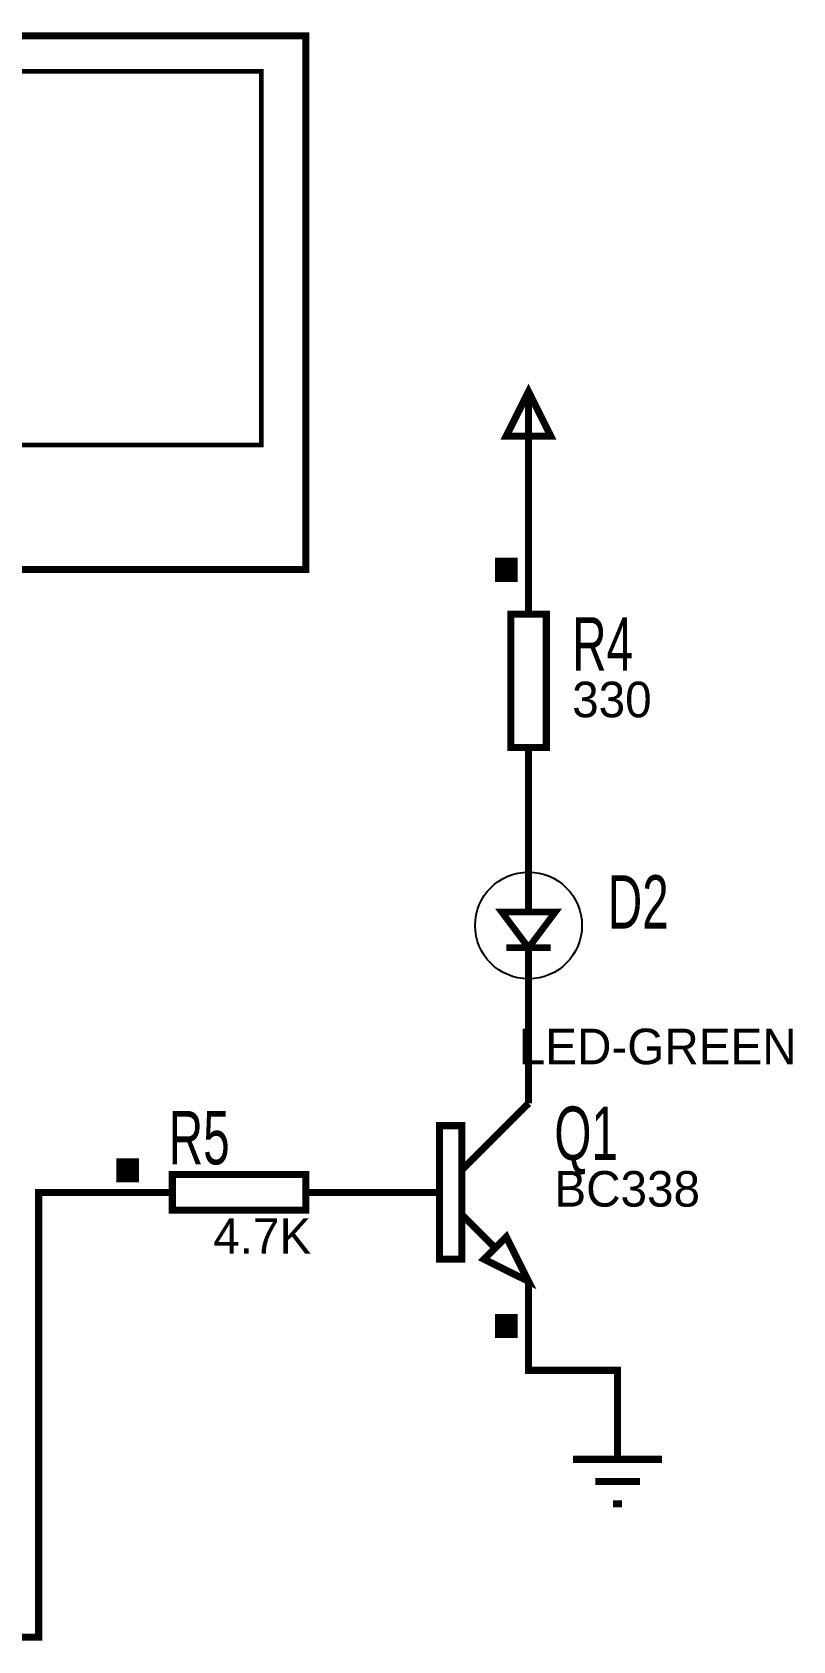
# Model space of a CAD drawing. Extents: x -4.41 to 4.79, y -3.61 to 3.92.
# Drawn here: x 3.085 to 4.793, y -1.008 to 2.608 of the extents above; entities that cross this region are included whole.
import ezdxf

# ---------------------------------------------------------------- set-up
doc = ezdxf.new("R2010")
doc.units = 0
doc.layers.get('0').update_dxf_attribs({"linetype": 'CONTINUOUS'})

msp = doc.modelspace()

# ---------------------------------------------------------------- linework, layer by layer
for points, const_width in [([(1.3, 1.4), (3.7, 1.4), (3.7, 2.6), (1.3, 2.6), (1.3, 1.4)], 0.016), ([(1.4, 1.68), (3.6, 1.68), (3.6, 2.52), (1.4, 2.52), (1.4, 1.68), (3.6, 1.68), (3.6, 2.52), (1.4, 2.52), (1.4, 1.68), (3.6, 1.68), (3.6, 2.52), (1.4, 2.52), (1.4, 1.68)], 0.01), ([(4.15, 1.7), (4.2, 1.8), (4.25, 1.7), (4.15, 1.7)], 0.016), ([(4.2, 1.6), (4.2, 1.8)], 0.016), ([(4.2, 1.6), (4.2, 1.4)], 0.016), ([(4.2, 1.4), (4.2, 1.3)], 0.016), ([(4.16, 1), (4.24, 1), (4.24, 1.3), (4.16, 1.3), (4.16, 1)], 0.016), ([(4.2, 0.9), (4.2, 1)], 0.016), ([(4.2, 0.8), (4.2, 0.9)], 0.016), ([(4.2, 0.8), (4.2, 0.7)], 0.016), ([(4.2, 0.72), (4.2, 0.63)], 0.016), ([(4.2, 0.55), (4.14, 0.63), (4.26, 0.63), (4.2, 0.55)], 0.015), ([(4.25, 0.55), (4.15, 0.55)], 0.015), ([(4.2, 0.55), (4.2, 0.48)], 0.016), ([(4.2, 0.4), (4.2, 0.5)], 0.016), ([(4.2, 0.4), (4.2, 0.3)], 0.016), ([(4.2, 0.3), (4.2, 0.2)], 0.016), ([(4.05, 0.05), (4.2, 0.2)], 0.016), ([(4, -0.15), (4.05, -0.15), (4.05, 0.15), (4, 0.15), (4, -0.15)], 0.016), ([(3.4, -0.04), (3.7, -0.04), (3.7, 0.04), (3.4, 0.04), (3.4, -0.04)], 0.016), ([(3.3, 0), (3.1, 0), (3.1, -1), (0.5, -1)], 0.016), ([(3.3, 0), (3.4, 0)], 0.016), ([(3.8, 0), (3.7, 0)], 0.016), ([(3.8, 0), (3.9, 0)], 0.016), ([(3.9, 0), (4, 0)], 0.016), ([(4.05, -0.05), (4.12, -0.12)], 0.016), ([(4.2, -0.2), (4.1, -0.15), (4.15, -0.1), (4.2, -0.2)], 0.016), ([(4.2, -0.3), (4.2, -0.2)], 0.016), ([(4.4, -0.5), (4.4, -0.4), (4.2, -0.4), (4.2, -0.3)], 0.016), ([(4.4, -0.5), (4.4, -0.6)], 0.016), ([(4.3, -0.6), (4.5, -0.6)], 0.016), ([(4.35, -0.65), (4.45, -0.65)], 0.016), ([(4.39, -0.7), (4.41, -0.7)], 0.016)]:
    msp.add_lwpolyline(points, dxfattribs=dict(const_width=const_width))
at = {"layer": '128'}
msp.add_circle((4.2, 0.6), 0.12, dxfattribs=at)
at = {"layer": '16728128'}
for points in [[(4.125, -0.275), (4.175, -0.275)], [(4.125, -0.276), (4.175, -0.276)], [(4.125, -0.277), (4.175, -0.277)], [(4.125, -0.278), (4.175, -0.278)], [(4.125, -0.279), (4.175, -0.279)], [(4.125, -0.28), (4.175, -0.28)], [(4.125, -0.281), (4.175, -0.281)], [(4.125, -0.282), (4.175, -0.282)], [(4.125, -0.283), (4.175, -0.283)], [(4.125, -0.284), (4.175, -0.284)], [(4.125, -0.285), (4.175, -0.285)], [(4.125, -0.286), (4.175, -0.286)], [(4.125, -0.287), (4.175, -0.287)], [(4.125, -0.288), (4.175, -0.288)], [(4.125, -0.289), (4.175, -0.289)], [(4.125, -0.29), (4.175, -0.29)], [(4.125, -0.291), (4.175, -0.291)], [(4.125, -0.292), (4.175, -0.292)], [(4.125, -0.293), (4.175, -0.293)], [(4.125, -0.294), (4.175, -0.294)], [(4.125, -0.295), (4.175, -0.295)], [(4.125, -0.296), (4.175, -0.296)], [(4.125, -0.297), (4.175, -0.297)], [(4.125, -0.298), (4.175, -0.298)], [(4.125, -0.299), (4.175, -0.299)], [(4.125, -0.3), (4.175, -0.3)], [(4.125, -0.301), (4.175, -0.301)], [(4.125, -0.302), (4.175, -0.302)], [(4.125, -0.303), (4.175, -0.303)], [(4.125, -0.304), (4.175, -0.304)], [(4.125, -0.305), (4.175, -0.305)], [(4.125, -0.306), (4.175, -0.306)], [(4.125, -0.307), (4.175, -0.307)], [(4.125, -0.308), (4.175, -0.308)], [(4.125, -0.309), (4.175, -0.309)], [(4.125, -0.31), (4.175, -0.31)], [(4.125, -0.311), (4.175, -0.311)], [(4.125, -0.312), (4.175, -0.312)], [(4.125, -0.313), (4.175, -0.313)], [(4.125, -0.314), (4.175, -0.314)], [(4.125, -0.315), (4.175, -0.315)], [(4.125, -0.316), (4.175, -0.316)], [(4.125, -0.317), (4.175, -0.317)], [(4.125, -0.318), (4.175, -0.318)], [(4.125, -0.319), (4.175, -0.319)], [(4.125, -0.32), (4.175, -0.32)], [(4.125, -0.321), (4.175, -0.321)], [(4.125, -0.322), (4.175, -0.322)], [(4.125, -0.323), (4.175, -0.323)], [(4.125, -0.324), (4.175, -0.324)], [(4.125, -0.325), (4.175, -0.325)]]:
    msp.add_lwpolyline(points, dxfattribs=at)
at = {"layer": '4210943'}
for points in [[(4.125, 1.425), (4.175, 1.425)], [(4.125, 1.424), (4.175, 1.424)], [(4.125, 1.423), (4.175, 1.423)], [(4.125, 1.422), (4.175, 1.422)], [(4.125, 1.421), (4.175, 1.421)], [(4.125, 1.42), (4.175, 1.42)], [(4.125, 1.419), (4.175, 1.419)], [(4.125, 1.418), (4.175, 1.418)], [(4.125, 1.417), (4.175, 1.417)], [(4.125, 1.416), (4.175, 1.416)], [(4.125, 1.415), (4.175, 1.415)], [(4.125, 1.414), (4.175, 1.414)], [(4.125, 1.413), (4.175, 1.413)], [(4.125, 1.412), (4.175, 1.412)], [(4.125, 1.411), (4.175, 1.411)], [(4.125, 1.41), (4.175, 1.41)], [(4.125, 1.409), (4.175, 1.409)], [(4.125, 1.408), (4.175, 1.408)], [(4.125, 1.407), (4.175, 1.407)], [(4.125, 1.406), (4.175, 1.406)], [(4.125, 1.405), (4.175, 1.405)], [(4.125, 1.404), (4.175, 1.404)], [(4.125, 1.403), (4.175, 1.403)], [(4.125, 1.402), (4.175, 1.402)], [(4.125, 1.401), (4.175, 1.401)], [(4.125, 1.4), (4.175, 1.4)], [(4.125, 1.399), (4.175, 1.399)], [(4.125, 1.398), (4.175, 1.398)], [(4.125, 1.397), (4.175, 1.397)], [(4.125, 1.396), (4.175, 1.396)], [(4.125, 1.395), (4.175, 1.395)], [(4.125, 1.394), (4.175, 1.394)], [(4.125, 1.393), (4.175, 1.393)], [(4.125, 1.392), (4.175, 1.392)], [(4.125, 1.391), (4.175, 1.391)], [(4.125, 1.39), (4.175, 1.39)], [(4.125, 1.389), (4.175, 1.389)], [(4.125, 1.388), (4.175, 1.388)], [(4.125, 1.387), (4.175, 1.387)], [(4.125, 1.386), (4.175, 1.386)], [(4.125, 1.385), (4.175, 1.385)], [(4.125, 1.384), (4.175, 1.384)], [(4.125, 1.383), (4.175, 1.383)], [(4.125, 1.382), (4.175, 1.382)], [(4.125, 1.381), (4.175, 1.381)], [(4.125, 1.38), (4.175, 1.38)], [(4.125, 1.379), (4.175, 1.379)], [(4.125, 1.378), (4.175, 1.378)], [(4.125, 1.377), (4.175, 1.377)], [(4.125, 1.376), (4.175, 1.376)], [(4.125, 1.375), (4.175, 1.375)], [(3.275, 0.075), (3.325, 0.075)], [(3.275, 0.074), (3.325, 0.074)], [(3.275, 0.073), (3.325, 0.073)], [(3.275, 0.072), (3.325, 0.072)], [(3.275, 0.071), (3.325, 0.071)], [(3.275, 0.07), (3.325, 0.07)], [(3.275, 0.069), (3.325, 0.069)], [(3.275, 0.068), (3.325, 0.068)], [(3.275, 0.067), (3.325, 0.067)], [(3.275, 0.066), (3.325, 0.066)], [(3.275, 0.065), (3.325, 0.065)], [(3.275, 0.064), (3.325, 0.064)], [(3.275, 0.063), (3.325, 0.063)], [(3.275, 0.062), (3.325, 0.062)], [(3.275, 0.061), (3.325, 0.061)], [(3.275, 0.06), (3.325, 0.06)], [(3.275, 0.059), (3.325, 0.059)], [(3.275, 0.058), (3.325, 0.058)], [(3.275, 0.057), (3.325, 0.057)], [(3.275, 0.056), (3.325, 0.056)], [(3.275, 0.055), (3.325, 0.055)], [(3.275, 0.054), (3.325, 0.054)], [(3.275, 0.053), (3.325, 0.053)], [(3.275, 0.052), (3.325, 0.052)], [(3.275, 0.051), (3.325, 0.051)], [(3.275, 0.05), (3.325, 0.05)], [(3.275, 0.049), (3.325, 0.049)], [(3.275, 0.048), (3.325, 0.048)], [(3.275, 0.047), (3.325, 0.047)], [(3.275, 0.046), (3.325, 0.046)], [(3.275, 0.045), (3.325, 0.045)], [(3.275, 0.044), (3.325, 0.044)], [(3.275, 0.043), (3.325, 0.043)], [(3.275, 0.042), (3.325, 0.042)], [(3.275, 0.041), (3.325, 0.041)], [(3.275, 0.04), (3.325, 0.04)], [(3.275, 0.039), (3.325, 0.039)], [(3.275, 0.038), (3.325, 0.038)], [(3.275, 0.037), (3.325, 0.037)], [(3.275, 0.036), (3.325, 0.036)], [(3.275, 0.035), (3.325, 0.035)], [(3.275, 0.034), (3.325, 0.034)], [(3.275, 0.033), (3.325, 0.033)], [(3.275, 0.032), (3.325, 0.032)], [(3.275, 0.031), (3.325, 0.031)], [(3.275, 0.03), (3.325, 0.03)], [(3.275, 0.029), (3.325, 0.029)], [(3.275, 0.028), (3.325, 0.028)], [(3.275, 0.027), (3.325, 0.027)], [(3.275, 0.026), (3.325, 0.026)], [(3.275, 0.025), (3.325, 0.025)]]:
    msp.add_lwpolyline(points, dxfattribs=at)

# ---------------------------------------------------------------- texts
at = {"width": 0.666667}
for s, p in [('R4', (4.298, 1.173)), ('D2', (4.378, 0.593)), ('R5', (3.392, 0.063)), ('Q1', (4.258, 0.073))]:
    msp.add_text(s, height=0.12, dxfattribs=at).set_placement(p)
for s, p in [('330', (4.298, 1.068)), ('LED-GREEN', (4.178, 0.288)), ('BC338', (4.258, -0.032)), ('4.7K', (3.492, -0.138))]:
    msp.add_text(s, height=0.08).set_placement(p)

doc.saveas('drawing.dxf')
